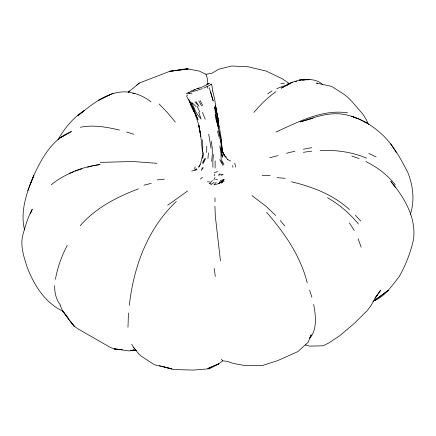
<?xml version="1.0" encoding="UTF-8"?>
<svg xmlns="http://www.w3.org/2000/svg" width="436" height="436" viewBox="0 0 436 436"><rect width="100%" height="100%" fill="white"/><g stroke="black" fill="none" stroke-linecap="round" stroke-linejoin="round"><path stroke-width="0.65" d="M217.738 124.718L217.755 119.993M215.09 168.078L215.128 160.813M214.992 201.873L215.019 197.868M206.664 152.431L206.768 146.207M217.771 126.108L217.984 119.568L218.512 127.018M128.457 312.993L127.977 327.289M213.422 154.524L212.85 161.342L212.893 167.228M202.277 157.843L202.795 146.207L202.217 139.722M211.673 161.244L212.31 154.709L212.261 148.278L211.318 141.297M207.901 158.65L208.484 152.911M129.356 305.374C133.558 266.946 147.619 228.475 176.297 201.519M202.811 158.344L203.667 152.644M195.083 166.835L194.729 168.857M55.459 279.22C57.536 267.355 61.689 255.992 67.269 245.343M202.473 155.854L200.386 164.432L198.631 166.765M410.369 214.458C414.778 200.653 413.192 186.118 407.954 172.803C401.098 159.309 393.561 145.51 382.563 134.909C372.142 125.099 359.455 117.491 345.312 114.668C329.752 111.447 314.71 117.262 300.153 121.938L313.07 118.254M66.25 134.397L59.879 137.978L71.455 131.547C52.38 138.98 42.02 157.767 33.839 175.354C26.754 192.178 19.92 211.651 24.585 229.946M30.449 213.613L32.28 209.166C27.811 217.46 25.163 226.54 22.688 235.582C20.214 246.106 23.844 256.537 26.907 266.516C33.855 284.812 45.017 303.249 63.574 311.478M27.741 190.821L33.839 175.354L30.133 184.728M202.495 167.484L201.279 170.405L203.29 167.735M213.874 180.008L214.992 177.436M222.453 181.785L221.662 183.076L224.033 179.545L220.611 180.444L218.959 183.496L213.983 184.886L216.18 182.292M309.696 337.944L311.239 334.772L308.132 342.358L297.87 351.58L277.754 360.605L263.535 365.155L261.404 365.646L244.765 365.548L233.38 363.439L227.51 361.395L222.747 360.801L221.368 359.351M57.928 139.891C64.495 128.418 73.041 117.6 84.404 110.531L77.973 115.551C91.947 104.558 107.349 91.108 126.309 91.882C135.285 92.71 143.94 96.263 150.992 101.899M214.152 175.806L214.981 174.149M202.309 163.26L204.729 158.541L203.094 163.527L205.727 158.453M198.74 167.359L200.097 164.83M375.69 297.118L380.759 290.093L375.843 297.216L370.698 306.045L367.33 310.487L354.43 323.289L339.35 336.031L328.875 342.919L323.125 345.813L309.713 346.119L305.244 344.93M374.867 298.382L377.156 295.33M128.593 91.996L139.444 82.993L169.8 71.302L188.199 68.959L199.306 71.095L205.896 74.251L211.629 73.39L218.888 69.177L231.734 66.01L248.253 66.812L266.32 71.128L282.381 78.834L289.94 83.984M128.538 92.051L129.367 90.999L128.091 92.421M253.894 112.412C260.428 104.716 267.65 97.528 275.906 91.68M309.969 338.047C317.539 328.809 315.648 315.332 313.658 304.399M80.24 225.635C95.62 207.972 116.875 196.925 138.517 188.853M200.429 179.131L202.484 177.169M220.055 173.675L218.431 175.185L223.194 174.247L221.39 175.365M212.414 180.629L209.144 183.654L211.029 183.474M136.741 85.14L139.444 82.993M224.033 179.545L218.959 183.496L222.676 181.311L224.24 181.147M51.23 184.804C57.966 179.212 65.694 174.858 73.858 171.73M167.707 205.242L187.703 190.919M222.747 360.801L218.763 363.826L209.307 368.78L193.279 370.06L173.997 369.57L164.437 366.965M210.495 184.989L214.12 182.319M267.704 93.849L272.037 90.944M196.723 168.787L194.532 170.024L197.045 169.571L191.709 171.086M193.775 90.127L194.674 89.642M210.822 84.246L211.247 84.088L209.798 85.243L203.857 88.088M206.544 84.241C215.809 80.758 199.399 88.497 198.184 88.503M276.048 132.01C298.322 121.944 322.335 109.038 347.547 112.837M286.872 84.922L292.322 82.202L299.21 80.131L306.17 79.456L303.576 80.028M197.715 88.53L199.045 87.876M110.232 94.59L98.422 100.34L113.186 93.173M193.519 90.148L194.734 89.56M372.862 301.32C384.623 297.112 391.381 286.229 398.924 277.018C405.703 265.377 410.505 252.717 413.486 239.598C416.478 217.913 404.336 197.361 390.814 181.403L395.37 187.387M193.328 90.268L190.445 91.32M69.062 173.539C78.845 168.863 89.364 165.991 100.078 164.514L92.628 165.876M196.135 88.971L197.644 88.334M276.789 88.682L281.743 86.671L288.523 84.709M75.085 171.244L76.927 170.52M202.331 88.666L192.096 91.805L187.753 92.443M77.543 170.28L81.93 168.841M195.045 89.516L195.873 89.249M295.014 81.712L296.872 81.156M269.748 157.718L278.021 155.587M87.587 167.168L91.996 166.04M143.956 185.191L151.265 183.343M286.457 153.298L294.905 151.194M214.338 172.531L217.766 171.686M303.325 149.259L311.729 147.668M302.813 80.011L306.17 79.456M80.377 127.258C93.429 124.62 106.755 127.056 119.513 130.091M303.429 152.284L311.784 151.123M157.113 179.943L164.339 179.158M280.833 83.559L284.495 83.172M136.457 350.342L128.854 350.882L114.161 348.914L109.834 347.149L78.431 329.147L74.218 326.215L70.578 321.948L62.653 310.89L60.075 305.271M191.987 93.8L187.709 93.598L186.93 93.974L186.69 93.435L186.913 93.794M100.313 162.372L132.849 161.511L156.867 163.331M300.529 80.071L299.21 80.131C307.167 79.079 316.007 78.616 322.433 84.317M301.854 80.017L309.8 79.674M262.205 175.604L270.206 175.474M320.079 150.518C335.916 149.771 351.923 151.99 366.605 158.132M118.843 349.459L122.14 349.699M130.713 350.331L133.351 350.528L130.702 350.304M277.013 177.67L285.117 178.291M118.129 349.247L114.161 348.914L118.172 349.383M120.777 349.47L122.102 349.585M289.847 83.717L287.847 83.521L289.117 84.001M207.514 181.708L209.394 181.905M215.569 179.567L217.564 179.785M134.708 350.119L132.958 349.901L135.956 350.593M186.848 95.511L187.556 95.615M132.675 93.32L135.024 93.68M291.395 181.774C312.476 186.761 333.289 194.685 349.438 209.618M159.38 365.581L161.353 366.115M162.666 366.474L171.855 368.965L155.461 365.057L153.014 363.858L141.15 356.059L138.899 354.108L133.629 347.547L131.705 344.173M225.243 156.644L226.567 157.025M126.609 131.977L133.765 134.244M351.912 156.099L359.128 158.59M357.177 118.679L351.748 116.265L358.032 118.696L367.428 123.241L363.809 121.628M317.517 83.559L316.411 83.053L331.605 86.388L344.053 94.334L347.863 97.332L351.705 101.234L363.193 114.586L366.491 120.036L368.502 124.598M368.84 153.456L376.154 156.938M230.557 161.069L227.347 159.385M365.968 161.549C377.156 167.222 387.506 174.836 395.234 184.804M327.523 197.682C339.306 204.473 349.776 213.504 358.43 223.979M251.937 195.573L266.51 206.659L275.666 215.488M196.064 106.526L191.513 102.22L196.494 113.224L201.083 119.061L198.729 112.341M159.129 103.991L167.261 112.417L175.359 122.151M194.897 101.866L198.941 106.166L196.053 101.604M133.629 347.547L135.765 349.825M355.362 215.199L360.768 221.101M280.217 220.54L284.795 225.892M227.903 159.805L225.347 156.704L222.611 152.398L221.303 148.583M266.63 212.343C284.577 233.015 300.557 255.981 307.249 282.937M68.986 319.419L62.653 310.89L69.035 319.343M69.793 320.465L74.218 326.215L70.627 321.457M60.441 305.102C56.113 299.641 54.473 292.502 54.663 285.635M188.603 92.165L189.736 93.805M390.7 143.809L396.618 152.894M349.405 222.851L354.255 230.519M198.843 100.999L201.557 105.763M205.896 74.251L207.28 78.18L207.896 83.761M200.108 100.683L202.74 105.414M222.998 165.462L219.771 159.625L223.946 164.688L221.139 159.374L220.921 152.802L219.793 145.929L221.733 152.153L220.48 137.934L218.507 130.833M224.938 156.301L222.583 151.919L221.297 148.425M186.597 96.094L192.385 107.065M193.78 111.6L191.175 106.161L188.853 99.468M224.131 155.396L222.583 151.919L221.297 146.278M197.186 106.264L199.781 112.134M190.914 103.463L194.532 112.303M211.247 84.088L212.06 86.066L212.583 90.977M207.182 86.426L207.956 88.361M202.457 112.341L205.252 119.311M224.164 155.407L222.611 151.428L220.725 139.923M194.004 111.131L196.391 117.344M193.11 107.409L197.999 119.671L194.963 113.153L199.192 126.293M190.189 101.719L191.889 106.231L190.636 102.787M190.488 103.572L191.153 105.414M358.114 238.71L361.15 247.163M210.435 91.892L213.204 101.065L210.768 92.23M221.799 154.9L222.404 156.791L221.646 153.537M309.636 290.191L311.909 297.33M234.748 163.108L235.674 167.086M217.482 131.225L219.493 138.49M209.394 87.712L210.593 92.721M215.133 115.654L216.926 123.143M212.692 90.862L214.708 99.283L216.605 112.875L215.482 105.452L216.73 112.51L215.64 107.212M215.815 115.208L220.376 137.313M215.635 107.125L218.093 119.181L219.036 126.549M198.729 125.993L200.075 132.419M218.055 118.821L216.621 111.91L218.093 119.181M232.96 167.419L232.704 165.478M198.832 125.59L199.879 130.92M208.691 134.092L211.046 148.251M219.177 126.064L221.286 138.79L221.308 143.444M218.474 128.604L214.67 106.891L215.433 112.815M198.974 125.503L199.852 130.642M199.988 131.568L200.756 136.114M200.02 131.656L199.96 131.285L200.729 135.852M199.96 131.285L200.767 136.326M214.169 268.429L215.313 276.44M222.376 157.429L221.597 151.472L221.439 144.845M200.429 132.767L202.451 151.897M220.458 260.875L215.308 216.087L214.921 206.163M222.316 151.03L221.303 139.4L221.308 143.428M215.602 114.128L215.64 115.409M388.187 290.381L374.769 300.322L388.187 290.381M285.912 85.521L281.362 88.17L292.322 82.202L285.912 85.521M218.763 363.826L207.945 368.513L218.763 363.826M186.248 68.757L169.8 71.302L188.199 68.959L186.248 68.757M192.227 106.575L190.085 101.888L194.63 112.575L192.227 106.575"/></g></svg>
